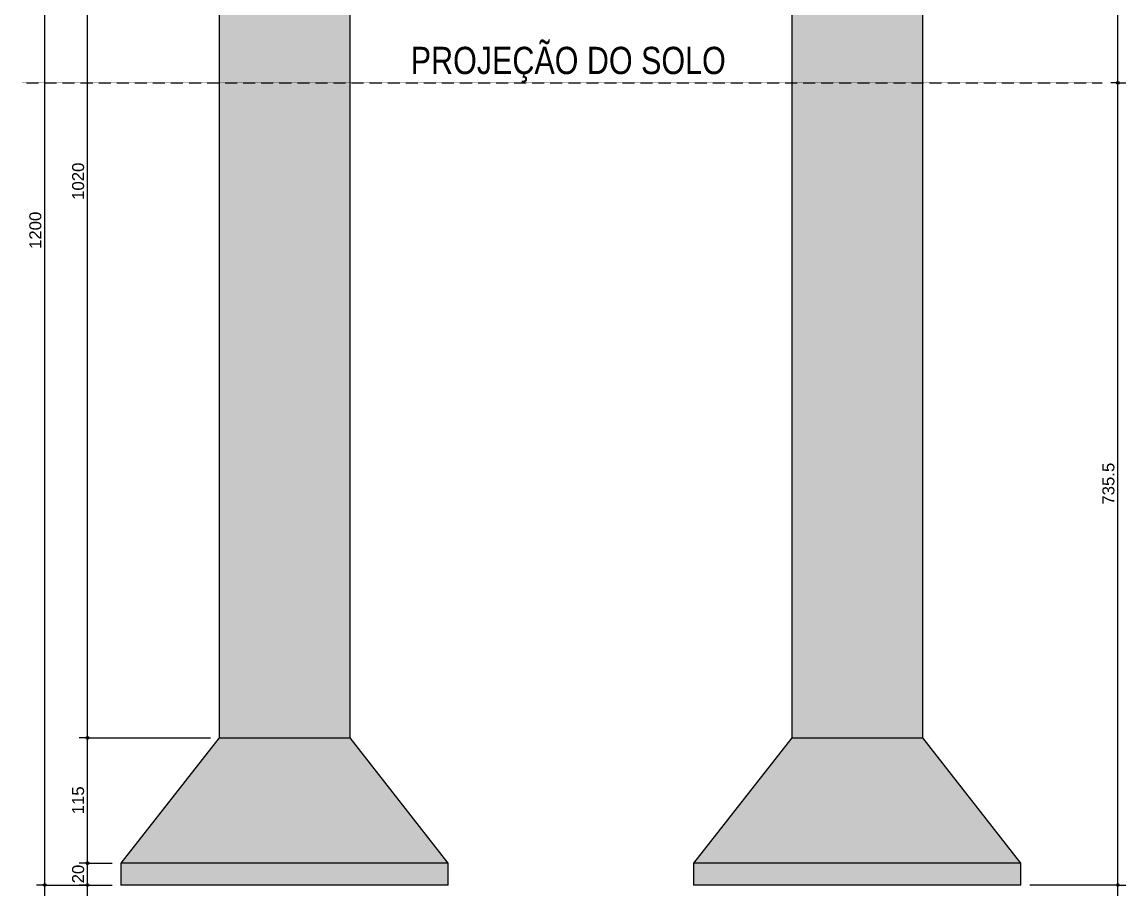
# Model space of a CAD drawing. Header units: centimetres. Extents: x -2559 to 17329, y -1156 to 2668.
# Drawn here: x 4444 to 5456, y -145 to 656 of the extents above; entities that cross this region are included whole.
import ezdxf

# ---------------------------------------------------------------- set-up
doc = ezdxf.new("R2010")
doc.units = ezdxf.units.CM
doc.linetypes.add('_Tracejado médio', pattern=[0.3, 0.2, -0.1])
for name, color, linetype, lineweight in [('A-ANNO-DIMS', 7, 'Continuous', 9), ('A-ANNO-DIMS-50', 7, 'Continuous', 9), ('A-FLOR-OVHD', 7, '_Tracejado médio', 18), ('A-GENM', 7, 'Continuous', 9), ('G-ANNO-TEXT', 7, 'Continuous', 9)]:
    doc.layers.add(name, color=color, linetype=linetype, lineweight=lineweight)
doc.styles.add('Arial_B', font='arial.ttf', dxfattribs={"width": 0.8, "height": 25})
doc.styles.add('Arial_I', font='arial.ttf', dxfattribs={"height": 11})
doc.dimstyles.new('COTA_VARIÁVEL', dxfattribs={"dimscale": 30.48, "dimtxt": 11.222853, "dimasz": 0.328084, "dimexe": 0.246063, "dimexo": 0.262467, "dimgap": 0, "dimtad": 1, "dimdec": 1, "dimrnd": 0.1, "dimdsep": 46, "dimtxsty": 'Arial_I', "dimblk1": 'DOTSMALL', "dimblk2": 'DOTSMALL', "dimsah": 1, "dimcen": 0.09, "dimdle": 0.328084, "dimazin": 0, "dimtfac": 1, "dimtdec": 4, "dimtix": 1, "dimtmove": 0, "dimatfit": 3, "dimfxl": 1, "dimtvp": 1, "dimtolj": 1, "dimtzin": 0, "dimarcsym": 2})

# ---------------------------------------------------------------- blocks, each defined once
blk = doc.blocks.new('Modelos genéricos 3 - Modelos genéricos 3-1742460-CORTE A')
at = {"layer": 'A-GENM', "lineweight": 18, "true_color": 0x7f7f7f}
for points in [[(1692.3, 0), (1717.2, 0), (1717.2, 1020), (1657.2, 1020), (1657.2, 0), (1691.8, 0)], [(1718.3, 0), (1777.2, 0), (1777.2, 1020), (1717.2, 1020), (1717.2, 0)], [(1585.1, -115), (1717.2, -115), (1717.2, 0), (1657.2, 0), (1608.7, -62), (1591.4, -84.1), (1567.4, -115), (1579.3, -115)], [(1757.1, -115), (1867.1, -115), (1818.7, -53), (1784.9, -9.8), (1777.2, 0), (1717.2, 0), (1717.2, -115), (1744, -115)], [(1647.7, -135), (1717.2, -135), (1717.2, -115), (1567.4, -115), (1567.4, -135), (1640.3, -135)], [(1815.9, -135), (1867.1, -135), (1867.1, -115), (1717.2, -115), (1717.2, -135), (1805.4, -135)]]:
    blk.add_hatch(color=8, dxfattribs=at).paths.add_polyline_path(points)
at = {"layer": 'A-GENM', "lineweight": 18}
for p, q in [((1657.2, 1020), (1657.2, 0)), ((1717.2, 1020), (1657.2, 1020)), ((1777.2, 1020), (1717.2, 1020)), ((1777.2, 0), (1777.2, 1020)), ((1657.2, 0), (1567.2, -115)), ((1657.2, 0), (1657.8, 0)), ((1657.8, 0), (1659.7, 0)), ((1659.7, 0), (1662.6, 0)), ((1662.6, 0), (1666.7, 0)), ((1666.7, 0), (1671.9, 0)), ((1671.9, 0), (1677.9, 0)), ((1677.9, 0), (1684.8, 0)), ((1684.8, 0), (1692.3, 0)), ((1692.3, 0), (1700.3, 0)), ((1700.3, 0), (1708.7, 0)), ((1708.7, 0), (1717.2, 0)), ((1717.2, 0), (1725.8, 0)), ((1725.8, 0), (1734.1, 0)), ((1734.1, 0), (1742.1, 0)), ((1742.1, 0), (1749.7, 0)), ((1749.7, 0), (1756.5, 0)), ((1756.5, 0), (1762.6, 0)), ((1762.6, 0), (1767.7, 0)), ((1767.7, 0), (1771.8, 0)), ((1771.8, 0), (1774.8, 0)), ((1774.8, 0), (1776.6, 0)), ((1776.6, 0), (1777.2, 0)), ((1867.2, -115), (1777.2, 0)), ((1567.2, -115), (1567.2, -135)), ((1567.4, -115), (1567.2, -115)), ((1568.6, -115), (1567.2, -115)), ((1579.3, -115), (1568.6, -115)), ((1585.1, -115), (1579.3, -115)), ((1592, -115), (1585.1, -115)), ((1599.9, -115), (1592, -115)), ((1608.8, -115), (1599.9, -115)), ((1618.5, -115), (1608.8, -115)), ((1629.1, -115), (1618.5, -115)), ((1652.1, -115), (1629.1, -115)), ((1664.5, -115), (1652.1, -115)), ((1677.3, -115), (1664.5, -115)), ((1717.2, -115), (1677.3, -115)), ((1744, -115), (1717.2, -115)), ((1757.1, -115), (1744, -115)), ((1769.9, -115), (1757.1, -115)), ((1782.3, -115), (1769.9, -115)), ((1794.2, -115), (1782.3, -115)), ((1805.4, -115), (1794.2, -115)), ((1815.9, -115), (1805.4, -115)), ((1825.6, -115), (1815.9, -115)), ((1834.5, -115), (1825.6, -115)), ((1842.4, -115), (1834.5, -115)), ((1849.3, -115), (1842.4, -115)), ((1855.2, -115), (1849.3, -115)), ((1865.9, -115), (1855.2, -115)), ((1867.2, -115), (1865.9, -115)), ((1867.2, -115), (1867.1, -115)), ((1867.2, -135), (1867.2, -115)), ((1567.4, -135), (1567.2, -135)), ((1568.6, -135), (1567.2, -135)), ((1579.3, -135), (1568.6, -135)), ((1585.1, -135), (1579.3, -135)), ((1592, -135), (1585.1, -135)), ((1599.9, -135), (1592, -135)), ((1608.8, -135), (1599.9, -135)), ((1618.5, -135), (1608.8, -135)), ((1629.1, -135), (1618.5, -135)), ((1652.1, -135), (1629.1, -135)), ((1664.5, -135), (1652.1, -135)), ((1677.3, -135), (1664.5, -135)), ((1717.2, -135), (1677.3, -135)), ((1744, -135), (1717.2, -135)), ((1757.1, -135), (1744, -135)), ((1769.9, -135), (1757.1, -135)), ((1782.3, -135), (1769.9, -135)), ((1794.2, -135), (1782.3, -135)), ((1805.4, -135), (1794.2, -135)), ((1815.9, -135), (1805.4, -135)), ((1825.6, -135), (1815.9, -135)), ((1834.5, -135), (1825.6, -135)), ((1842.4, -135), (1834.5, -135)), ((1849.3, -135), (1842.4, -135)), ((1855.2, -135), (1849.3, -135)), ((1865.9, -135), (1855.2, -135)), ((1867.2, -135), (1865.9, -135)), ((1867.2, -135), (1867.1, -135))]:
    blk.add_line(p, q, dxfattribs=at)
blk = doc.blocks.new('Modelos genéricos 4 - Modelos genéricos 3-1742633-CORTE A')
at = {"layer": 'A-GENM', "lineweight": 18, "true_color": 0x7f7f7f}
for points in [[(1159.8, 0), (1192.2, 0), (1192.2, 1020), (1132.2, 1020), (1132.2, 0), (1156.4, 0)], [(1244.8, 0), (1252.2, 0), (1252.2, 1020), (1192.2, 1020), (1192.2, 0), (1242.7, 0)], [(1060.1, -115), (1192.2, -115), (1192.2, 0), (1132.2, 0), (1083.7, -62), (1066.4, -84.1), (1042.4, -115), (1054.3, -115)], [(1232.1, -115), (1342.1, -115), (1293.7, -53), (1259.9, -9.8), (1252.2, 0), (1192.2, 0), (1192.2, -115), (1219, -115)], [(1060.1, -135), (1192.2, -135), (1192.2, -115), (1042.4, -115), (1042.4, -135), (1054.3, -135)], [(1290.9, -135), (1342.1, -135), (1342.1, -115), (1192.2, -115), (1192.2, -135), (1280.4, -135)]]:
    blk.add_hatch(color=8, dxfattribs=at).paths.add_polyline_path(points)
at = {"layer": 'A-GENM', "lineweight": 18}
for p, q in [((1132.2, 1020), (1132.2, 0)), ((1192.2, 1020), (1132.2, 1020)), ((1252.2, 1020), (1192.2, 1020)), ((1252.2, 0), (1252.2, 1020)), ((1132.2, 0), (1042.2, -115)), ((1132.2, 0), (1132.8, 0)), ((1132.8, 0), (1134.7, 0)), ((1134.7, 0), (1137.6, 0)), ((1137.6, 0), (1141.7, 0)), ((1141.7, 0), (1146.9, 0)), ((1146.9, 0), (1152.9, 0)), ((1152.9, 0), (1159.8, 0)), ((1159.8, 0), (1167.3, 0)), ((1167.3, 0), (1175.3, 0)), ((1175.3, 0), (1183.7, 0)), ((1183.7, 0), (1192.2, 0)), ((1192.2, 0), (1200.8, 0)), ((1200.8, 0), (1209.1, 0)), ((1209.1, 0), (1217.1, 0)), ((1217.1, 0), (1224.7, 0)), ((1224.7, 0), (1231.5, 0)), ((1231.5, 0), (1237.6, 0)), ((1237.6, 0), (1242.7, 0)), ((1242.7, 0), (1246.8, 0)), ((1246.8, 0), (1249.8, 0)), ((1249.8, 0), (1251.6, 0)), ((1251.6, 0), (1252.2, 0)), ((1342.2, -115), (1252.2, 0)), ((1042.2, -115), (1042.2, -135)), ((1042.4, -115), (1042.2, -115)), ((1043.6, -115), (1042.2, -115)), ((1054.3, -115), (1043.6, -115)), ((1060.1, -115), (1054.3, -115)), ((1067, -115), (1060.1, -115)), ((1074.9, -115), (1067, -115)), ((1083.8, -115), (1074.9, -115)), ((1093.5, -115), (1083.8, -115)), ((1104.1, -115), (1093.5, -115)), ((1127.1, -115), (1104.1, -115)), ((1139.5, -115), (1127.1, -115)), ((1152.3, -115), (1139.5, -115)), ((1192.2, -115), (1152.3, -115)), ((1219, -115), (1192.2, -115)), ((1232.1, -115), (1219, -115)), ((1244.9, -115), (1232.1, -115)), ((1257.3, -115), (1244.9, -115)), ((1269.2, -115), (1257.3, -115)), ((1280.4, -115), (1269.2, -115)), ((1290.9, -115), (1280.4, -115)), ((1300.6, -115), (1290.9, -115)), ((1309.5, -115), (1300.6, -115)), ((1317.4, -115), (1309.5, -115)), ((1324.3, -115), (1317.4, -115)), ((1330.2, -115), (1324.3, -115)), ((1340.9, -115), (1330.2, -115)), ((1342.2, -115), (1340.9, -115)), ((1342.2, -115), (1342.1, -115)), ((1342.2, -135), (1342.2, -115)), ((1042.4, -135), (1042.2, -135)), ((1043.6, -135), (1042.2, -135)), ((1054.3, -135), (1043.6, -135)), ((1060.1, -135), (1054.3, -135)), ((1067, -135), (1060.1, -135)), ((1074.9, -135), (1067, -135)), ((1083.8, -135), (1074.9, -135)), ((1093.5, -135), (1083.8, -135)), ((1104.1, -135), (1093.5, -135)), ((1127.1, -135), (1104.1, -135)), ((1139.5, -135), (1127.1, -135)), ((1152.3, -135), (1139.5, -135)), ((1192.2, -135), (1152.3, -135)), ((1219, -135), (1192.2, -135)), ((1232.1, -135), (1219, -135)), ((1244.9, -135), (1232.1, -135)), ((1257.3, -135), (1244.9, -135)), ((1269.2, -135), (1257.3, -135)), ((1280.4, -135), (1269.2, -135)), ((1290.9, -135), (1280.4, -135)), ((1300.6, -135), (1290.9, -135)), ((1309.5, -135), (1300.6, -135)), ((1317.4, -135), (1309.5, -135)), ((1324.3, -135), (1317.4, -135)), ((1330.2, -135), (1324.3, -135)), ((1340.9, -135), (1330.2, -135)), ((1342.2, -135), (1340.9, -135)), ((1342.2, -135), (1342.1, -135))]:
    blk.add_line(p, q, dxfattribs=at)
blk = doc.blocks.new('DIMBLOCK27-CORTE A')
at = {"layer": 'A-ANNO-DIMS-50', "true_color": 0xff0000}
h = blk.add_hatch(color=1, dxfattribs=at)
edge = h.paths.add_edge_path()
edge.add_arc((4503.7, -115), 1.25, 0, 360)
h = blk.add_hatch(color=1, dxfattribs=at)
edge = h.paths.add_edge_path()
edge.add_arc((4503.7, -135), 1.25, 0, 360)
at = {"layer": 'A-ANNO-DIMS-50', "color": 1, "true_color": 0xff0000}
for p, q in [((4503.7, -115), (4496.2, -115)), ((4503.7, -145), (4503.7, -115)), ((4503.7, -115), (4526.4, -115)), ((4503.7, -135), (4496.2, -135)), ((4503.7, -135), (4526.4, -135))]:
    blk.add_line(p, q, dxfattribs=at)
for centre in [(4503.7, -115), (4503.7, -135)]:
    blk.add_circle(centre, 1.25, dxfattribs=at)
at = {"layer": 'A-ANNO-DIMS-50', "color": 0, "insert": (4489.6, -133.5), "char_height": 11, "width": 20.305, "attachment_point": 1, "rotation": 90, "line_spacing_factor": 0.941778, "style": 'Arial_I'}
blk.add_mtext('20', dxfattribs=at)
blk = doc.blocks.new('_DotSmall')
at = {"color": 0, "linetype": 'ByBlock', "const_width": 0.5}
blk.add_lwpolyline([(-0.0625, 0, 1), (0.0625, 0, 1)], format="xyb", close=True, dxfattribs=at)
blk = doc.blocks.new('DIMBLOCK28-CORTE A')
at = {"layer": 'A-ANNO-DIMS-50', "true_color": 0xff0000}
h = blk.add_hatch(color=1, dxfattribs=at)
edge = h.paths.add_edge_path()
edge.add_arc((4503.7, 0), 1.25, 0, 360)
h = blk.add_hatch(color=1, dxfattribs=at)
edge = h.paths.add_edge_path()
edge.add_arc((4503.7, -115), 1.25, 0, 360)
at = {"layer": 'A-ANNO-DIMS-50', "color": 1, "true_color": 0xff0000}
for p, q in [((4503.7, 0), (4496.2, 0)), ((4503.7, -115), (4503.7, 0)), ((4503.7, 0), (4616.4, 0)), ((4503.7, -115), (4496.2, -115)), ((4503.7, -115), (4526.4, -115))]:
    blk.add_line(p, q, dxfattribs=at)
for centre in [(4503.7, 0), (4503.7, -115)]:
    blk.add_circle(centre, 1.25, dxfattribs=at)
at = {"layer": 'A-ANNO-DIMS-50', "color": 0, "insert": (4489.6, -70.2), "char_height": 11, "width": 30.457, "attachment_point": 1, "rotation": 90, "line_spacing_factor": 0.941778, "style": 'Arial_I'}
blk.add_mtext('115', dxfattribs=at)
blk = doc.blocks.new('DIMBLOCK29-CORTE A')
at = {"layer": 'A-ANNO-DIMS-50', "true_color": 0xff0000}
h = blk.add_hatch(color=1, dxfattribs=at)
edge = h.paths.add_edge_path()
edge.add_arc((4503.7, 1020), 1.25, 0, 360)
h = blk.add_hatch(color=1, dxfattribs=at)
edge = h.paths.add_edge_path()
edge.add_arc((4503.7, 0), 1.25, 0, 360)
at = {"layer": 'A-ANNO-DIMS-50', "color": 1, "true_color": 0xff0000}
for p, q in [((4503.7, 1020), (4496.2, 1020)), ((4503.7, 0), (4503.7, 1020)), ((4503.7, 1020), (4636.4, 1020)), ((4503.7, 0), (4496.2, 0)), ((4503.7, 0), (4616.4, 0))]:
    blk.add_line(p, q, dxfattribs=at)
for centre in [(4503.7, 1020), (4503.7, 0)]:
    blk.add_circle(centre, 1.25, dxfattribs=at)
at = {"layer": 'A-ANNO-DIMS-50', "color": 0, "insert": (4489.6, 493.1), "char_height": 11, "width": 40.609, "attachment_point": 1, "rotation": 90, "line_spacing_factor": 0.941778, "style": 'Arial_I'}
blk.add_mtext('1020', dxfattribs=at)
blk = doc.blocks.new('DIMBLOCK31-CORTE A')
at = {"layer": 'A-ANNO-DIMS-50', "true_color": 0xff0000}
h = blk.add_hatch(color=1, dxfattribs=at)
edge = h.paths.add_edge_path()
edge.add_arc((4464.5, 1065), 1.25, 0, 360)
h = blk.add_hatch(color=1, dxfattribs=at)
edge = h.paths.add_edge_path()
edge.add_arc((4464.5, -135), 1.25, 0, 360)
at = {"layer": 'A-ANNO-DIMS-50', "color": 1, "true_color": 0xff0000}
for p, q in [((4464.5, -145), (4464.5, 1075)), ((4464.5, 1065), (4457, 1065)), ((4464.5, 1065), (4651.4, 1065)), ((4464.5, -135), (4457, -135)), ((4464.5, -135), (4526.4, -135))]:
    blk.add_line(p, q, dxfattribs=at)
for centre in [(4464.5, 1065), (4464.5, -135)]:
    blk.add_circle(centre, 1.25, dxfattribs=at)
at = {"layer": 'A-ANNO-DIMS-50', "color": 0, "insert": (4450.4, 448.1), "char_height": 11, "width": 40.609, "attachment_point": 1, "rotation": 90, "line_spacing_factor": 0.941778, "style": 'Arial_I'}
blk.add_mtext('1200', dxfattribs=at)
blk = doc.blocks.new('DIMBLOCK32-CORTE A')
at = {"layer": 'A-ANNO-DIMS-50', "true_color": 0xff0000}
h = blk.add_hatch(color=1, dxfattribs=at)
edge = h.paths.add_edge_path()
edge.add_arc((5448.1, 600.5), 1.25, 0, 360)
h = blk.add_hatch(color=1, dxfattribs=at)
edge = h.paths.add_edge_path()
edge.add_arc((5448.1, -135), 1.25, 0, 360)
at = {"layer": 'A-ANNO-DIMS-50', "color": 1, "true_color": 0xff0000}
for p, q in [((5448.1, 600.5), (5441.8, 600.5)), ((5448.1, -145), (5448.1, 600.5)), ((5448.1, 600.5), (5455.6, 600.5)), ((5448.1, -135), (5367.4, -135)), ((5448.1, -135), (5455.6, -135))]:
    blk.add_line(p, q, dxfattribs=at)
for centre in [(5448.1, 600.5), (5448.1, -135)]:
    blk.add_circle(centre, 1.25, dxfattribs=at)
at = {"layer": 'A-ANNO-DIMS-50', "color": 0, "insert": (5434, 213.7), "char_height": 11, "width": 45.789, "attachment_point": 1, "rotation": 90, "line_spacing_factor": 0.941778, "style": 'Arial_I'}
blk.add_mtext('735.5', dxfattribs=at)
blk = doc.blocks.new('DIMBLOCK33-CORTE A')
at = {"layer": 'A-ANNO-DIMS-50', "true_color": 0xff0000}
h = blk.add_hatch(color=1, dxfattribs=at)
edge = h.paths.add_edge_path()
edge.add_arc((5448.1, 1065), 1.25, 0, 360)
h = blk.add_hatch(color=1, dxfattribs=at)
edge = h.paths.add_edge_path()
edge.add_arc((5448.1, 600.5), 1.25, 0, 360)
at = {"layer": 'A-ANNO-DIMS-50', "color": 1, "true_color": 0xff0000}
for p, q in [((5448.1, 600.5), (5448.1, 1075)), ((5448.1, 1065), (5242.4, 1065)), ((5448.1, 1065), (5455.6, 1065)), ((5448.1, 600.5), (5441.8, 600.5)), ((5448.1, 600.5), (5455.6, 600.5))]:
    blk.add_line(p, q, dxfattribs=at)
for centre in [(5448.1, 1065), (5448.1, 600.5)]:
    blk.add_circle(centre, 1.25, dxfattribs=at)
at = {"layer": 'A-ANNO-DIMS-50', "color": 0, "insert": (5434, 813.7), "char_height": 11, "width": 45.789, "attachment_point": 1, "rotation": 90, "line_spacing_factor": 0.941778, "style": 'Arial_I'}
blk.add_mtext('464.5', dxfattribs=at)

msp = doc.modelspace()

# ---------------------------------------------------------------- linework, layer by layer
at = {"layer": 'A-FLOR-OVHD'}
msp.add_line((4443.78, 600.47), (5433.78, 600.47), dxfattribs=at)

# ---------------------------------------------------------------- block references
at = {"layer": 'A-GENM', "lineweight": 18}
for name in ['Modelos genéricos 4 - Modelos genéricos 3-1742633-CORTE A', 'Modelos genéricos 3 - Modelos genéricos 3-1742460-CORTE A']:
    msp.add_blockref(name, (3492.16, 0), dxfattribs=at)

# ---------------------------------------------------------------- texts
at = {"layer": 'G-ANNO-TEXT', "insert": (4800.06, 633.46), "char_height": 25, "width": 359.4767, "attachment_point": 1, "style": 'Arial_B'}
msp.add_mtext('PROJEÇÃO DO SOLO', dxfattribs=at)

# ---------------------------------------------------------------- dimensions: what is measured, and where the dimension line sits
at = {"layer": 'A-ANNO-DIMS', "color": 1, "true_color": 0xff0000}
for base, p1, p2, override, picture, middle in [((4464.47, 1065), (4534.39, -135), (4659.39, 1065), {"dimpost": '<>', "dimfxl": 1206.493078}, 'DIMBLOCK31-CORTE A', (4458.85, 465)), ((5448.07, 1065), (5433.78, 600.47), (5234.39, 1065), {"dimpost": '<>', "dimfxl": 505.5163}, 'DIMBLOCK33-CORTE A', (5442.45, 832.73)), ((4503.68, 1020), (4624.39, 0), (4644.39, 1020), {"dimpost": '<>', "dimfxl": 1020.19606}, 'DIMBLOCK29-CORTE A', (4498.07, 510)), ((5448.07, 600.47), (5359.39, -135), (5433.78, 600.47), {"dimpost": '<>', "dimfxl": 739.22078}, 'DIMBLOCK32-CORTE A', (5442.45, 232.73)), ((4503.68, 0), (4534.39, -115), (4624.39, 0), {"dimpost": '<>', "dimfxl": 146.030819}, 'DIMBLOCK28-CORTE A', (4498.07, -57.5)), ((4503.68, -115), (4534.39, -135), (4534.39, -115), {"dimpost": '<>', "dimfxl": 20}, 'DIMBLOCK27-CORTE A', (4498.07, -125))]:
    dim = msp.add_linear_dim(base=base, p1=p1, p2=p2, angle=90, dimstyle='COTA_VARIÁVEL', override=override, dxfattribs=at)
    dim.commit()
    dim.dimension.update_dxf_attribs({"geometry": picture, "text_midpoint": middle})

doc.saveas('drawing.dxf')
